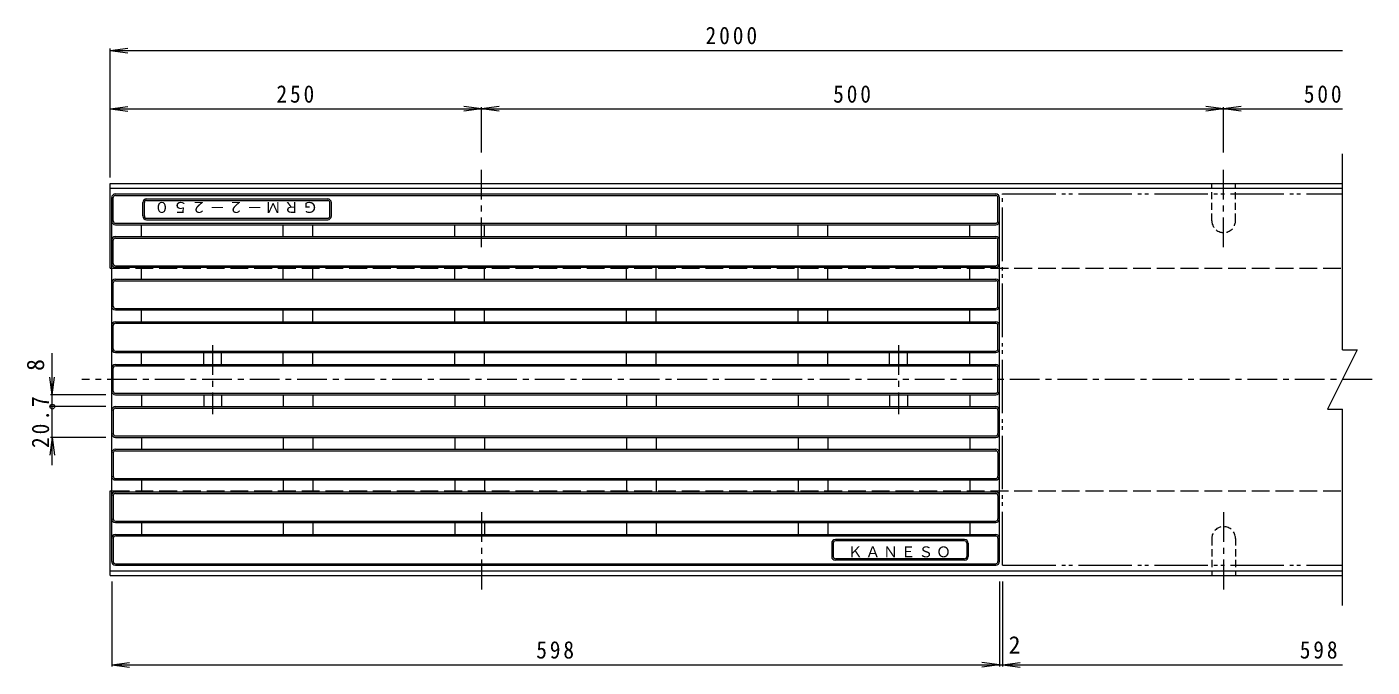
# Model space of a CAD drawing. Units: millimetres, scale not verified. Extents: x -745 to 727, y -549 to 425.
# Drawn here: x -745 to 161, y -54 to 377 of the extents above; entities that cross this region are included whole.
import ezdxf
from ezdxf.enums import TextEntityAlignment as Align

# ---------------------------------------------------------------- set-up
doc = ezdxf.new("R2010")
doc.units = ezdxf.units.MM
doc.header["$LTSCALE"] = 4
doc.header["$PDMODE"] = 32
doc.header["$PDSIZE"] = 3.2
for name, pattern in [('CHAIN1', [8, 5, -1, 1, -1]), ('DASHED1', [1.8, 1.2, -0.6]), ('DASHED3', [4, 3, -1]), ('DOUBLE_CHAIN2', [12.8, 9, -1, 0.6, -0.6, 0.6, -1])]:
    doc.linetypes.add(name, pattern=pattern)
for name, color, linetype, lineweight in [('0-0_0', 3, 'Continuous', 9), ('0-1', 2, 'Continuous', 9), ('0-4', 7, 'Continuous', 9), ('0-F', 7, 'Continuous', 9)]:
    doc.layers.add(name, color=color, linetype=linetype, lineweight=lineweight)
doc.styles.add('ＭＳ ゴシック', font='')
doc.styles.get('ＭＳ ゴシック').set_extended_font_data('MS Gothic')

msp = doc.modelspace()

# ---------------------------------------------------------------- linework, layer by layer
at = {"layer": '0-0_0'}
for p, q in [((-685.141, 264.514), (-92.141, 264.514)), ((-685.141, 263.514), (-92.141, 263.514)), ((-687.641, 17.014), (-687.641, 262.014)), ((-686.641, 246.314), (-686.641, 262.014)), ((-666.641, 249.664), (-666.641, 258.664)), ((-665.641, 249.664), (-665.641, 258.664)), ((-664.141, 261.164), (-542.141, 261.164)), ((-664.141, 260.164), (-542.141, 260.164)), ((-540.641, 249.664), (-540.641, 258.664)), ((-539.641, 249.664), (-539.641, 258.664)), ((-90.641, 246.314), (-90.641, 262.014)), ((-89.641, 17.014), (-89.641, 262.014)), ((-685.141, 244.814), (-92.141, 244.814)), ((-664.141, 248.164), (-542.141, 248.164)), ((-664.141, 247.164), (-542.141, 247.164)), ((-685.141, 243.814), (-92.141, 243.814)), ((-685.141, 235.814), (-92.141, 235.814)), ((-667.641, 235.814), (-667.641, 243.814)), ((-572.041, 235.814), (-572.041, 243.814)), ((-552.041, 235.814), (-552.041, 243.814)), ((-456.441, 235.814), (-456.441, 243.814)), ((-436.441, 235.814), (-436.441, 243.814)), ((-340.841, 235.814), (-340.841, 243.814)), ((-320.841, 235.814), (-320.841, 243.814)), ((-225.241, 235.814), (-225.241, 243.814)), ((-205.241, 235.814), (-205.241, 243.814)), ((-109.641, 235.814), (-109.641, 243.814)), ((-686.641, 217.614), (-686.641, 233.314)), ((-685.141, 234.814), (-92.141, 234.814)), ((-90.641, 217.614), (-90.641, 233.314)), ((-685.141, 216.114), (-92.141, 216.114)), ((-685.141, 215.114), (-92.141, 215.114)), ((-667.641, 207.114), (-667.641, 215.114)), ((-572.041, 207.114), (-572.041, 215.114)), ((-552.041, 207.114), (-552.041, 215.114)), ((-456.441, 207.114), (-456.441, 215.114)), ((-436.441, 207.114), (-436.441, 215.114)), ((-340.841, 207.114), (-340.841, 215.114)), ((-320.841, 207.114), (-320.841, 215.114)), ((-225.241, 207.114), (-225.241, 215.114)), ((-205.241, 207.114), (-205.241, 215.114)), ((-109.641, 207.114), (-109.641, 215.114)), ((-686.641, 188.914), (-686.641, 204.614)), ((-685.141, 207.114), (-92.141, 207.114)), ((-685.141, 206.114), (-92.141, 206.114)), ((-90.641, 188.914), (-90.641, 204.614)), ((-685.141, 187.414), (-92.141, 187.414)), ((-685.141, 186.414), (-92.141, 186.414)), ((-667.641, 178.414), (-667.641, 186.414)), ((-572.041, 178.414), (-572.041, 186.414)), ((-552.041, 178.414), (-552.041, 186.414)), ((-456.441, 178.414), (-456.441, 186.414)), ((-436.441, 178.414), (-436.441, 186.414)), ((-340.841, 178.414), (-340.841, 186.414)), ((-320.841, 178.414), (-320.841, 186.414)), ((-225.241, 178.414), (-225.241, 186.414)), ((-205.241, 178.414), (-205.241, 186.414)), ((-109.641, 178.414), (-109.641, 186.414)), ((-686.641, 160.214), (-686.641, 175.914)), ((-685.141, 178.414), (-92.141, 178.414)), ((-685.141, 177.414), (-92.141, 177.414)), ((-90.641, 160.214), (-90.641, 175.914)), ((-685.141, 158.714), (-92.141, 158.714)), ((-685.141, 157.714), (-92.141, 157.714)), ((-667.641, 149.714), (-667.641, 157.714)), ((-625.641, 149.714), (-625.641, 157.714)), ((-613.641, 149.714), (-613.641, 157.714)), ((-572.041, 149.714), (-572.041, 157.714)), ((-552.041, 149.714), (-552.041, 157.714)), ((-456.441, 149.714), (-456.441, 157.714)), ((-436.441, 149.714), (-436.441, 157.714)), ((-340.841, 149.714), (-340.841, 157.714)), ((-320.841, 149.714), (-320.841, 157.714)), ((-225.241, 149.714), (-225.241, 157.714)), ((-205.241, 149.714), (-205.241, 157.714)), ((-163.641, 149.714), (-163.641, 157.714)), ((-151.641, 149.714), (-151.641, 157.714)), ((-109.641, 149.714), (-109.641, 157.714)), ((-686.641, 131.814), (-686.641, 147.214)), ((-685.141, 149.714), (-92.141, 149.714)), ((-685.141, 148.714), (-92.141, 148.714)), ((-90.641, 131.814), (-90.641, 147.214)), ((-685.141, 130.314), (-92.141, 130.314)), ((-685.141, 129.314), (-92.141, 129.314)), ((-667.641, 129.314), (-667.641, 121.314)), ((-625.641, 129.314), (-625.641, 121.314)), ((-613.641, 129.314), (-613.641, 121.314)), ((-572.041, 129.314), (-572.041, 121.314)), ((-552.041, 129.314), (-552.041, 121.314)), ((-456.441, 129.314), (-456.441, 121.314)), ((-436.441, 129.314), (-436.441, 121.314)), ((-340.841, 129.314), (-340.841, 121.314)), ((-320.841, 129.314), (-320.841, 121.314)), ((-225.241, 129.314), (-225.241, 121.314)), ((-205.241, 129.314), (-205.241, 121.314)), ((-163.641, 129.314), (-163.641, 121.314)), ((-151.641, 129.314), (-151.641, 121.314)), ((-109.641, 129.314), (-109.641, 121.314)), ((-686.641, 118.814), (-686.641, 103.114)), ((-685.141, 121.314), (-92.141, 121.314)), ((-685.141, 120.314), (-92.141, 120.314)), ((-90.641, 118.814), (-90.641, 103.114)), ((-685.141, 101.614), (-92.141, 101.614)), ((-685.141, 100.614), (-92.141, 100.614)), ((-667.641, 100.614), (-667.641, 92.614)), ((-572.041, 100.614), (-572.041, 92.614)), ((-552.041, 100.614), (-552.041, 92.614)), ((-456.441, 100.614), (-456.441, 92.614)), ((-436.441, 100.614), (-436.441, 92.614)), ((-340.841, 100.614), (-340.841, 92.614)), ((-320.841, 100.614), (-320.841, 92.614)), ((-225.241, 100.614), (-225.241, 92.614)), ((-205.241, 100.614), (-205.241, 92.614)), ((-109.641, 100.614), (-109.641, 92.614)), ((-685.141, 92.614), (-92.141, 92.614)), ((-685.141, 91.614), (-92.141, 91.614)), ((-686.641, 90.114), (-686.641, 74.414)), ((-90.641, 90.114), (-90.641, 74.414)), ((-685.141, 72.914), (-92.141, 72.914)), ((-685.141, 71.914), (-92.141, 71.914)), ((-685.141, 63.914), (-92.141, 63.914)), ((-667.641, 71.914), (-667.641, 63.914)), ((-572.041, 71.914), (-572.041, 63.914)), ((-552.041, 71.914), (-552.041, 63.914)), ((-456.441, 71.914), (-456.441, 63.914)), ((-436.441, 71.914), (-436.441, 63.914)), ((-340.841, 71.914), (-340.841, 63.914)), ((-320.841, 71.914), (-320.841, 63.914)), ((-225.241, 71.914), (-225.241, 63.914)), ((-205.241, 71.914), (-205.241, 63.914)), ((-109.641, 71.914), (-109.641, 63.914)), ((-686.641, 61.414), (-686.641, 45.714)), ((-685.141, 62.914), (-92.141, 62.914)), ((-90.641, 61.414), (-90.641, 45.714)), ((-685.141, 44.214), (-92.141, 44.214)), ((-685.141, 43.214), (-92.141, 43.214)), ((-667.641, 43.214), (-667.641, 35.214)), ((-572.041, 43.214), (-572.041, 35.214)), ((-552.041, 43.214), (-552.041, 35.214)), ((-456.441, 43.214), (-456.441, 35.214)), ((-436.441, 43.214), (-436.441, 35.214)), ((-340.841, 43.214), (-340.841, 35.214)), ((-320.841, 43.214), (-320.841, 35.214)), ((-225.241, 43.214), (-225.241, 35.214)), ((-205.241, 43.214), (-205.241, 35.214)), ((-109.641, 43.214), (-109.641, 35.214)), ((-686.641, 32.714), (-686.641, 17.014)), ((-685.141, 35.214), (-92.141, 35.214)), ((-685.141, 34.214), (-92.141, 34.214)), ((-202.641, 29.364), (-202.641, 20.364)), ((-201.641, 29.364), (-201.641, 20.364)), ((-113.141, 31.864), (-200.141, 31.864)), ((-113.141, 30.864), (-200.141, 30.864)), ((-111.641, 29.364), (-111.641, 20.364)), ((-110.641, 29.364), (-110.641, 20.364)), ((-90.641, 32.714), (-90.641, 17.014)), ((-113.141, 18.864), (-200.141, 18.864)), ((-685.141, 15.514), (-92.141, 15.514)), ((-685.141, 14.514), (-92.141, 14.514)), ((-113.141, 17.864), (-200.141, 17.864))]:
    msp.add_line(p, q, dxfattribs=at)
at = {"layer": '0-0_0', "linetype": 'DOUBLE_CHAIN2'}
for p, q in [((-87.641, 14.514), (-87.641, 264.514)), ((-87.641, 264.514), (141.359, 264.514)), ((-87.641, 14.514), (141.359, 14.514))]:
    msp.add_line(p, q, dxfattribs=at)
at = {"layer": '0-0_0', "linetype": 'CHAIN1'}
for p, q in [((-619.641, 162.714), (-619.641, 116.314)), ((-157.641, 162.714), (-157.641, 116.314)), ((161.359, 139.514), (-707.641, 139.514))]:
    msp.add_line(p, q, dxfattribs=at)
at = {"layer": '0-0_0'}
for centre, radius, start, end in [((-685.141, 262.014), 2.5, 90, 180), ((-685.141, 262.014), 1.5, 90, 180), ((-92.141, 262.014), 2.5, 0, 90), ((-92.141, 262.014), 1.5, 0, 90), ((-664.141, 258.664), 2.5, 90, 180), ((-664.141, 258.664), 1.5, 90, 180), ((-542.141, 258.664), 2.5, 0, 90), ((-542.141, 258.664), 1.5, 0, 90), ((-685.141, 246.314), 2.5, 180, 270), ((-685.141, 246.314), 1.5, 180, 270), ((-664.141, 249.664), 2.5, 180, 270), ((-664.141, 249.664), 1.5, 180, 270), ((-542.141, 249.664), 2.5, 270, 0), ((-542.141, 249.664), 1.5, 270, 0), ((-92.141, 246.314), 2.5, 270, 0), ((-92.141, 246.314), 1.5, 270, 0), ((-685.141, 233.314), 2.5, 90, 180), ((-92.141, 233.314), 2.5, 7.01646, 90), ((-685.141, 233.314), 1.5, 90, 180), ((-92.141, 233.314), 1.5, 7.01646, 90), ((-685.141, 217.614), 2.5, 180, 270), ((-685.141, 217.614), 1.5, 180, 270), ((-92.141, 217.614), 1.5, 270, 0), ((-92.141, 217.614), 2.5, 270, 0), ((-685.141, 204.614), 2.5, 90, 180), ((-685.141, 204.614), 1.5, 90, 180), ((-92.141, 204.614), 2.5, 7.01646, 90), ((-92.141, 204.614), 1.5, 7.01646, 90), ((-685.141, 188.914), 2.5, 180, 270), ((-685.141, 188.914), 1.5, 180, 270), ((-92.141, 188.914), 2.5, 270, 0), ((-92.141, 188.914), 1.5, 270, 0), ((-685.141, 175.914), 2.5, 90, 180), ((-685.141, 175.914), 1.5, 90, 180), ((-92.141, 175.914), 2.5, 7.01646, 90), ((-92.141, 175.914), 1.5, 7.01646, 90), ((-685.141, 160.214), 2.5, 180, 270), ((-685.141, 160.214), 1.5, 180, 270), ((-92.141, 160.214), 1.5, 270, 0), ((-92.141, 160.214), 2.5, 270, 0), ((-685.141, 147.214), 2.5, 90, 180), ((-685.141, 147.214), 1.5, 90, 180), ((-92.141, 147.214), 2.5, 7.01646, 90), ((-92.141, 147.214), 1.5, 7.01646, 90), ((-685.141, 131.814), 2.5, 180, 270), ((-685.141, 131.814), 1.5, 180, 270), ((-92.141, 131.814), 1.5, 270, 0), ((-92.141, 131.814), 2.5, 270, 0), ((-685.141, 118.814), 2.5, 90, 180), ((-685.141, 118.814), 1.5, 90, 180), ((-92.141, 118.814), 2.5, 1.40329, 90), ((-92.141, 118.814), 1.5, 1.40329, 90), ((-685.141, 103.114), 2.5, 180, 270), ((-685.141, 103.114), 1.5, 180, 270), ((-92.141, 103.114), 2.5, 270, 0), ((-92.141, 103.114), 1.5, 270, 0), ((-685.141, 90.114), 2.5, 90, 180), ((-685.141, 90.114), 1.5, 90, 180), ((-92.141, 90.114), 2.5, 1.40329, 90), ((-92.141, 90.114), 1.5, 1.40329, 90), ((-685.141, 74.414), 2.5, 180, 270), ((-685.141, 74.414), 1.5, 180, 270), ((-92.141, 74.414), 1.5, 270, 0), ((-92.141, 74.414), 2.5, 270, 0), ((-685.141, 61.414), 2.5, 90, 180), ((-92.141, 61.414), 2.5, 1.40329, 90), ((-685.141, 61.414), 1.5, 90, 180), ((-92.141, 61.414), 1.5, 1.40329, 90), ((-685.141, 45.714), 2.5, 180, 270), ((-685.141, 45.714), 1.5, 180, 270), ((-92.141, 45.714), 2.5, 270, 0), ((-92.141, 45.714), 1.5, 270, 0), ((-685.141, 32.714), 2.5, 90, 180), ((-685.141, 32.714), 1.5, 90, 180), ((-200.141, 29.364), 2.5, 90, 180), ((-200.141, 29.364), 1.5, 90, 180), ((-113.141, 29.364), 2.5, 0, 90), ((-113.141, 29.364), 1.5, 0, 90), ((-92.141, 32.714), 2.5, 1.40329, 90), ((-92.141, 32.714), 1.5, 1.40329, 90), ((-200.141, 20.364), 2.5, 180, 270), ((-200.141, 20.364), 1.5, 180, 270), ((-113.141, 20.364), 1.5, 270, 0), ((-113.141, 20.364), 2.5, 270, 0), ((-685.141, 17.014), 2.5, 180, 270), ((-685.141, 17.014), 1.5, 180, 270), ((-92.141, 17.014), 1.5, 270, 0), ((-92.141, 17.014), 2.5, 270, 0)]:
    msp.add_arc(centre, radius, start, end, dxfattribs=at)
at = {"layer": '0-1'}
for p, q in [((141.359, 159.514), (141.359, 291.514)), ((-688.641, 214.514), (-688.641, 271.514)), ((-688.641, 271.514), (141.359, 271.514)), ((-688.641, 268.314), (141.359, 268.314)), ((-688.641, 214.514), (-687.641, 214.514)), ((141.359, -12.486), (141.359, 119.514)), ((-688.641, 10.714), (141.359, 10.714)), ((-688.641, 7.514), (141.359, 7.514))]:
    msp.add_line(p, q, dxfattribs=at)
at = {"layer": '0-1', "linetype": 'CHAIN1'}
for p, q in [((-438.641, 228.751), (-438.641, 284.45)), ((61.359, 228.751), (61.359, 284.45)), ((-438.641, 50.277), (-438.641, -5.422)), ((61.359, 50.277), (61.359, -5.422))]:
    msp.add_line(p, q, dxfattribs=at)
at = {"layer": '0-1', "linetype": 'DASHED1'}
for p, q in [((53.359, 246.514), (53.359, 271.514)), ((69.359, 246.514), (69.359, 271.514)), ((53.359, 32.514), (53.359, 7.514)), ((69.359, 32.514), (69.359, 7.514))]:
    msp.add_line(p, q, dxfattribs=at)
at = {"layer": '0-1', "linetype": 'DASHED3'}
for p, q in [((-687.641, 214.514), (141.359, 214.514)), ((-687.641, 64.514), (141.359, 64.514))]:
    msp.add_line(p, q, dxfattribs=at)
at = {"layer": '0-1'}
for points in [[(141.359, 159.514), (151.359, 159.514), (131.359, 119.514), (141.359, 119.514)], [(-688.641, 7.514), (-688.641, 64.514), (-687.641, 64.514)]]:
    msp.add_lwpolyline(points, dxfattribs=at)
at = {"layer": '0-1', "linetype": 'DASHED1'}
for centre, start, end in [((61.359, 246.514), 180, 0), ((61.359, 32.514), 0, 180)]:
    msp.add_arc(centre, 8, start, end, dxfattribs=at)
at = {"layer": '0-4'}
for p, q in [((-688.641, 361.181), (-676.744, 362.747)), ((-688.641, 275.514), (-688.641, 362.381)), ((-688.641, 361.181), (141.359, 361.181)), ((-688.641, 361.181), (-676.744, 359.615)), ((-688.641, 321.792), (-676.744, 323.358)), ((-688.641, 321.792), (141.359, 321.792)), ((-688.641, 321.792), (-676.744, 320.226)), ((-426.744, 320.226), (-450.539, 323.358)), ((-426.744, 323.358), (-450.539, 320.226)), ((-438.641, 292.45), (-438.641, 322.992)), ((73.256, 320.226), (49.462, 323.358)), ((73.256, 323.358), (49.462, 320.226)), ((61.359, 292.45), (61.359, 322.992)), ((-687.641, 3.514), (-687.641, -53.686)), ((-89.641, 3.514), (-89.641, -53.686)), ((-87.641, 3.514), (-87.641, -53.686)), ((-687.641, -52.486), (-675.744, -50.919)), ((-687.641, -52.486), (141.359, -52.486)), ((-687.641, -52.486), (-675.744, -54.052)), ((-89.641, -52.486), (-101.539, -50.919)), ((-89.641, -52.486), (-101.539, -54.052)), ((-87.641, -52.486), (-75.744, -50.919)), ((-87.641, -52.486), (-75.744, -54.052))]:
    msp.add_line(p, q, dxfattribs=at)
at = {"layer": '0-F'}
for p, q in [((-727.641, 81.817), (-727.641, 157.2)), ((-727.641, 129.314), (-729.208, 141.212)), ((-727.641, 129.314), (-726.075, 141.212)), ((-691.641, 129.314), (-728.841, 129.314)), ((-691.641, 121.314), (-728.841, 121.314)), ((-727.641, 100.614), (-729.208, 88.717)), ((-691.641, 100.614), (-728.841, 100.614)), ((-727.641, 100.614), (-726.075, 88.717))]:
    msp.add_line(p, q, dxfattribs=at)
msp.add_point((-727.641, 121.314), dxfattribs=at)

# ---------------------------------------------------------------- texts
at = {"layer": '0-0_0', "color": 4, "insert": (-548.675, 259.243), "char_height": 7.331, "attachment_point": 7, "rotation": 180, "style": 'ＭＳ ゴシック'}
msp.add_mtext('\\T1.19;\\W1.05;ＧＲＭ－２－２５０', dxfattribs=at)
at = {"layer": '0-0_0', "color": 4, "insert": (-191.817, 19.738), "char_height": 7.331, "attachment_point": 7, "style": 'ＭＳ ゴシック'}
msp.add_mtext('\\T1.19;ＫＡＮＥＳＯ', dxfattribs=at)
at = {"layer": '0-4', "color": 2, "style": 'ＭＳ ゴシック'}
msp.add_text('2', height=11.73, dxfattribs=at).set_placement((-83.464, -48.486), align=Align.BOTTOM_LEFT)
at = {"layer": '0-4', "color": 2, "char_height": 11.73, "attachment_point": 7, "style": 'ＭＳ ゴシック'}
for s, insert in [('\\T1.28;\\W0.9;2000', (-287.641, 365.181)), ('\\T1.27;\\W0.9;250', (-576.641, 325.792)), ('\\T1.27;\\W0.9;500', (-201.641, 325.792)), ('\\T1.27;\\W0.9;500', (115.359, 325.792)), ('\\T1.27;\\W0.9;598', (-401.641, -48.486)), ('\\T1.27;\\W0.9;598', (112.65, -48.486))]:
    msp.add_mtext(s, dxfattribs=dict(at, insert=insert))
at = {"layer": '0-F', "color": 2, "style": 'ＭＳ ゴシック'}
msp.add_text('8', height=11.73, rotation=90, dxfattribs=at).set_placement((-729.641, 145.343), align=Align.BOTTOM_LEFT)
at = {"layer": '0-F', "color": 2, "insert": (-729.641, 93.464), "char_height": 11.73, "attachment_point": 7, "rotation": 90, "style": 'ＭＳ ゴシック'}
msp.add_mtext('\\T1.28;\\W0.9;20.7', dxfattribs=at)

doc.saveas('drawing.dxf')
